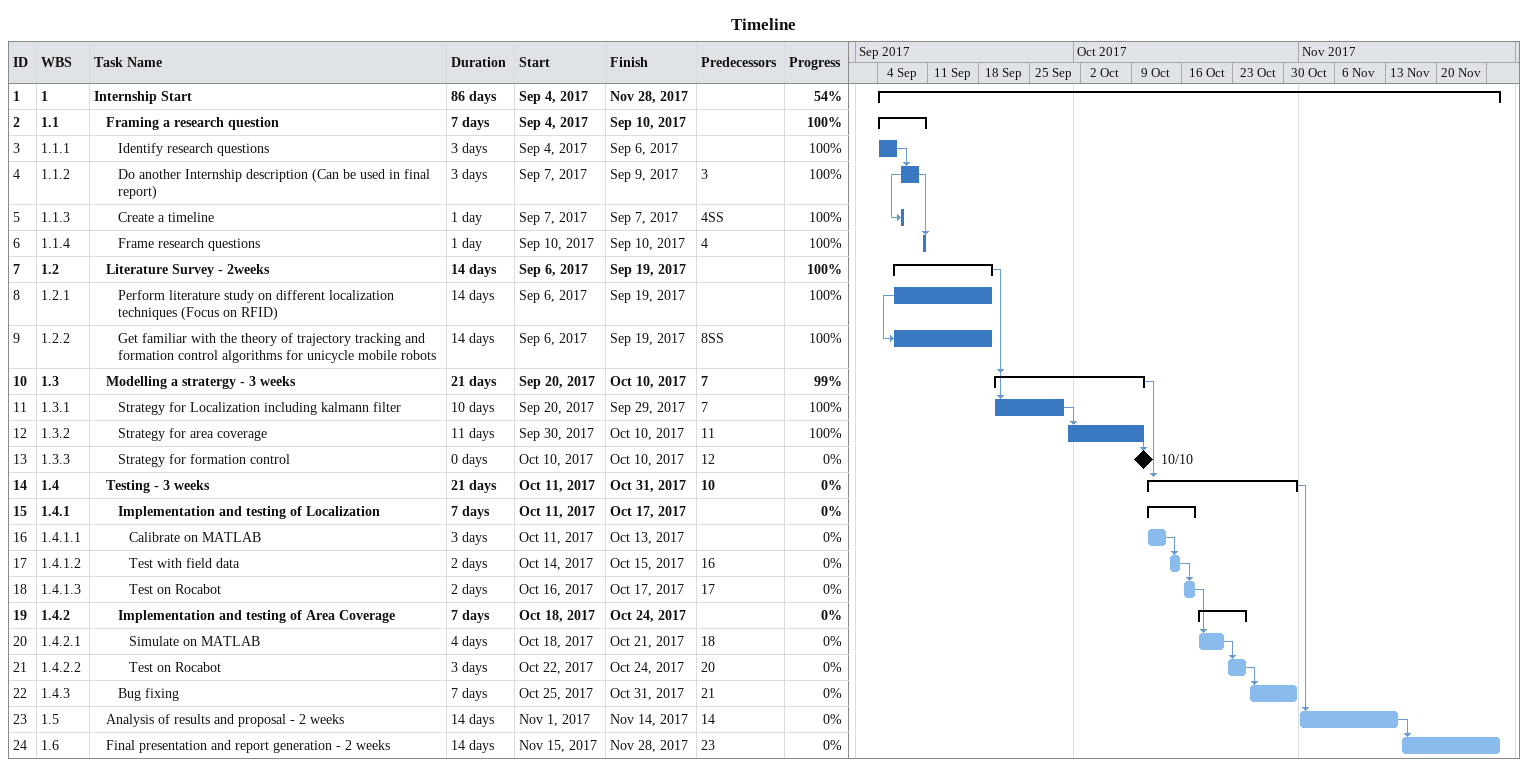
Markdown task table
Timeline

| ID | WBS | Task | Duration | Start | Finish | Predecessors | % complete |
|---|---|---|---|---|---|---|---|
| 1 | 1 | **Internship Start** | 86d | 2017-09-04 | 2017-11-28 |  | 54 |
| 2 | 1.1 | **Framing a research question** | 7d | 2017-09-04 | 2017-09-10 |  | 100 |
| 3 | 1.1.1 | Identify research questions | 3d | 2017-09-04 | 2017-09-06 |  | 100 |
| 4 | 1.1.2 | Do another Internship description (Can be used in final report) | 3d | 2017-09-07 | 2017-09-09 | 3 | 100 |
| 5 | 1.1.3 | Create a timeline | 1d | 2017-09-07 | 2017-09-07 | 4SS | 100 |
| 6 | 1.1.4 | Frame research questions | 1d | 2017-09-10 | 2017-09-10 | 4 | 100 |
| 7 | 1.2 | **Literature Survey - 2weeks** | 14d | 2017-09-06 | 2017-09-19 |  | 100 |
| 8 | 1.2.1 | Perform literature study on different localization techniques (Focus on RFID) | 14d | 2017-09-06 | 2017-09-19 |  | 100 |
| 9 | 1.2.2 | Get familiar with the theory of trajectory tracking and formation control algorithms for unicycle mobile robots | 14d | 2017-09-06 | 2017-09-19 | 8SS | 100 |
| 10 | 1.3 | **Modelling a stratergy - 3 weeks** | 21d | 2017-09-20 | 2017-10-10 | 7 | 99 |
| 11 | 1.3.1 | Strategy for Localization including kalmann filter | 10d | 2017-09-20 | 2017-09-29 | 7 | 100 |
| 12 | 1.3.2 | Strategy for area coverage | 11d | 2017-09-30 | 2017-10-10 | 11 | 100 |
| 13 | 1.3.3 | Strategy for formation control | 0d | 2017-10-10 | 2017-10-10 | 12 | 0 |
| 14 | 1.4 | **Testing - 3 weeks** | 21d | 2017-10-11 | 2017-10-31 | 10 | 0 |
| 15 | 1.4.1 | **Implementation and testing of Localization** | 7d | 2017-10-11 | 2017-10-17 |  | 0 |
| 16 | 1.4.1.1 | Calibrate on MATLAB | 3d | 2017-10-11 | 2017-10-13 |  | 0 |
| 17 | 1.4.1.2 | Test with field data | 2d | 2017-10-14 | 2017-10-15 | 16 | 0 |
| 18 | 1.4.1.3 | Test on Rocabot | 2d | 2017-10-16 | 2017-10-17 | 17 | 0 |
| 19 | 1.4.2 | **Implementation and testing of Area Coverage** | 7d | 2017-10-18 | 2017-10-24 |  | 0 |
| 20 | 1.4.2.1 | Simulate on MATLAB | 4d | 2017-10-18 | 2017-10-21 | 18 | 0 |
| 21 | 1.4.2.2 | Test on Rocabot | 3d | 2017-10-22 | 2017-10-24 | 20 | 0 |
| 22 | 1.4.3 | Bug fixing | 7d | 2017-10-25 | 2017-10-31 | 21 | 0 |
| 23 | 1.5 | Analysis of results and proposal - 2 weeks | 14d | 2017-11-01 | 2017-11-14 | 14 | 0 |
| 24 | 1.6 | Final presentation and report generation - 2 weeks | 14d | 2017-11-15 | 2017-11-28 | 23 | 0 |
